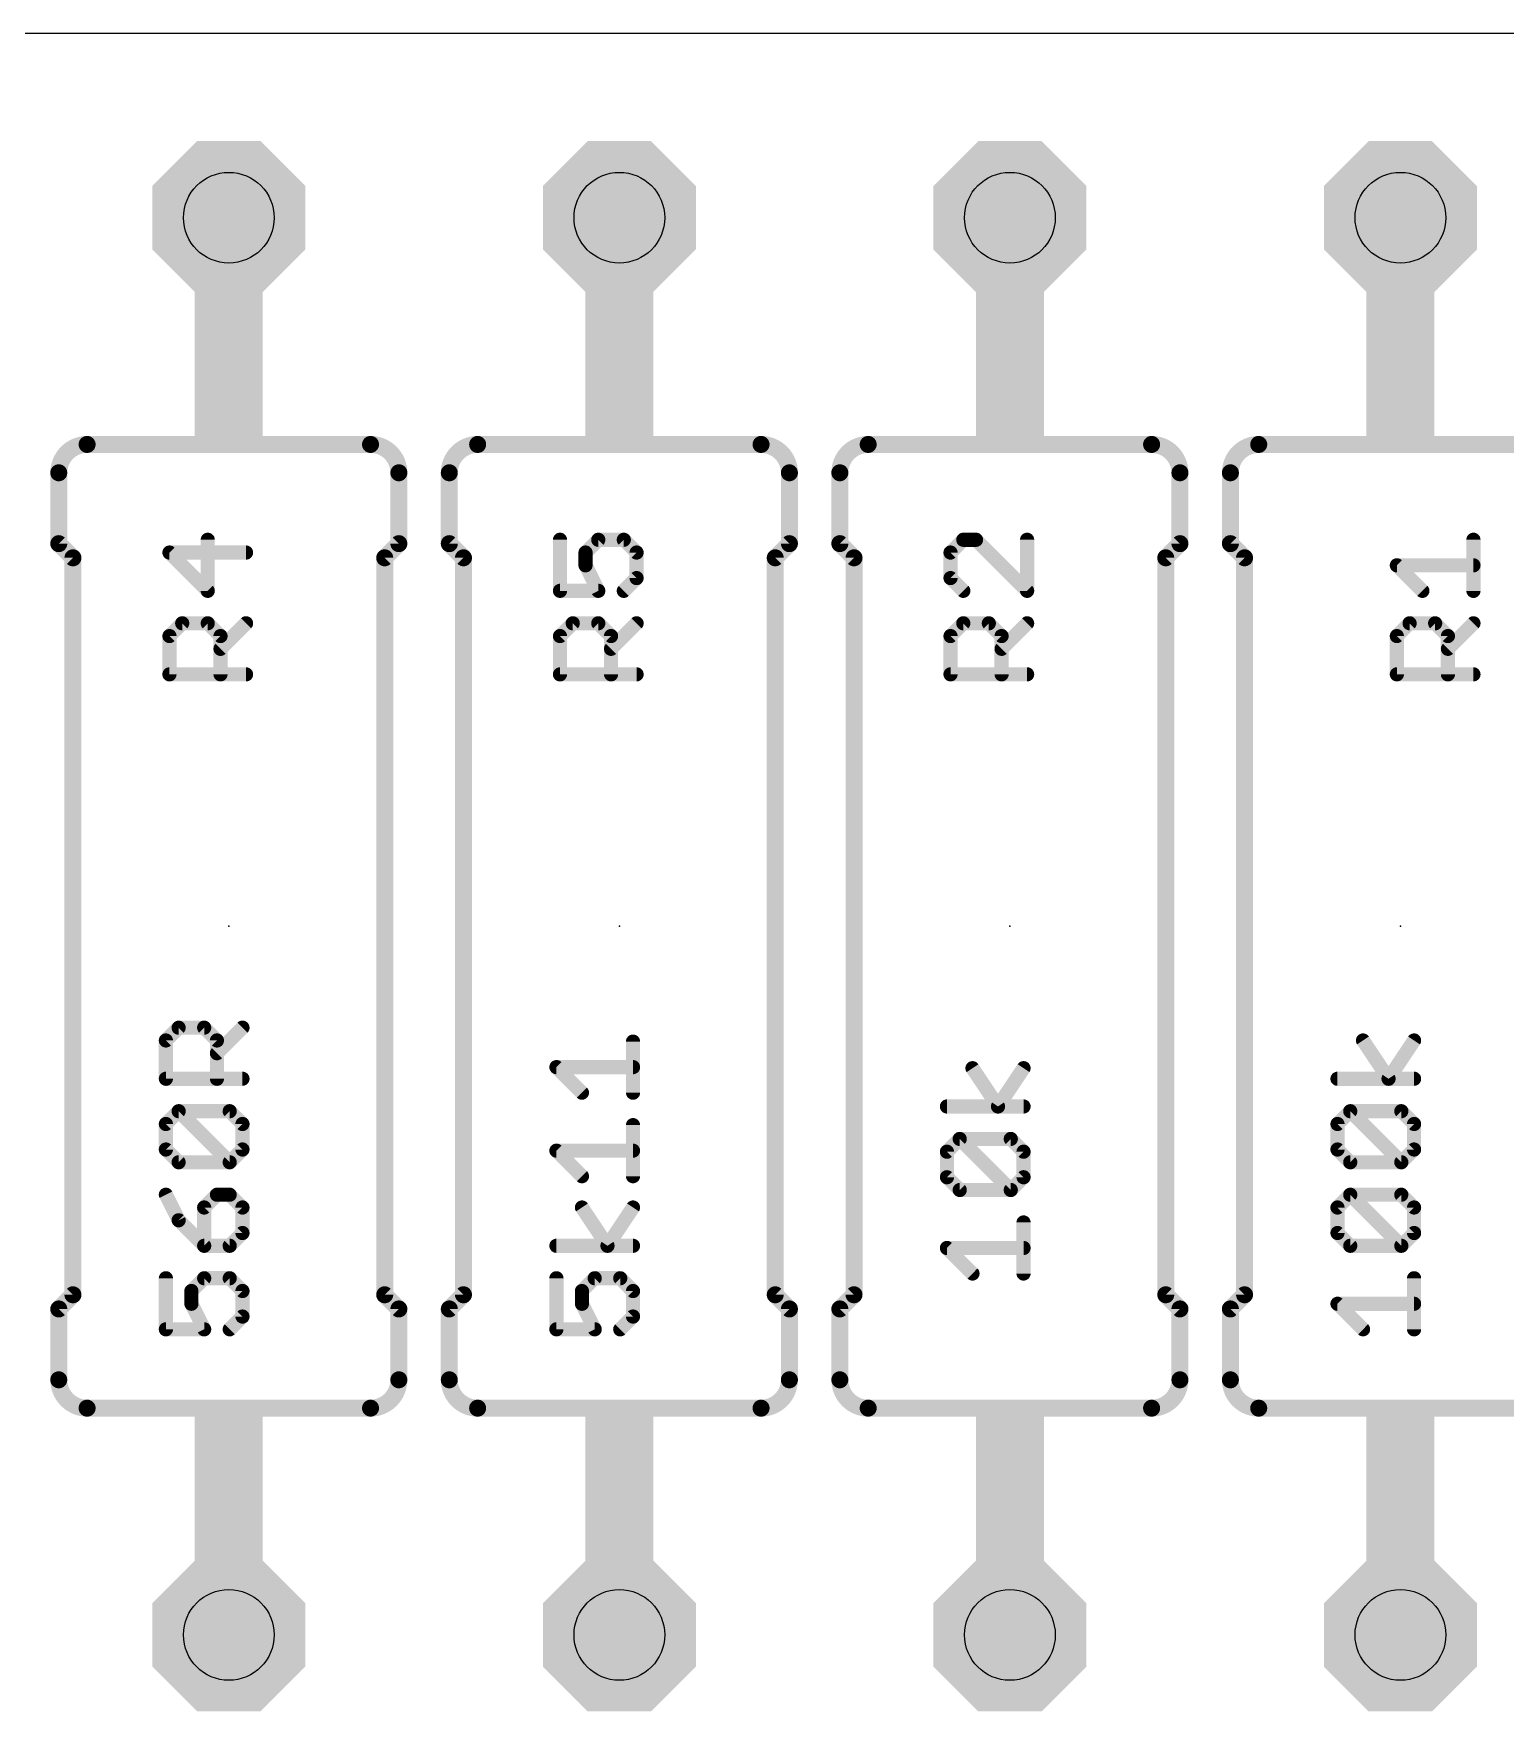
# Model space of a CAD drawing. Extents: x 0 to 135, y -25 to 72.
# Drawn here: x 47.25 to 60.44, y 30.96 to 46 of the extents above; entities that cross this region are included whole.
import ezdxf

# ---------------------------------------------------------------- set-up
doc = ezdxf.new("R2010")
doc.units = 0
for name, color, linetype in [('17', 82, 'CONTINUOUS'), ('20', 7, 'CONTINUOUS'), ('21', 253, 'CONTINUOUS'), ('23', 7, 'CONTINUOUS'), ('25', 253, 'CONTINUOUS'), ('27', 253, 'CONTINUOUS'), ('29', 253, 'CONTINUOUS'), ('44', 253, 'CONTINUOUS'), ('51', 253, 'CONTINUOUS')]:
    doc.layers.add(name, color=color, linetype=linetype)

# ---------------------------------------------------------------- blocks, each defined once
blk = doc.blocks.new('RECT')
blk.add_solid([(-0.5, -0.5), (0.5, -0.5), (-0.5, 0.5), (0.5, 0.5)])
blk = doc.blocks.new('OCTAGONP')
at = {"const_width": 0.5}
blk.add_lwpolyline([(-0.25, -0.1036), (-0.25, 0.1036), (-0.1036, 0.25), (0.1036, 0.25), (0.25, 0.1036), (0.25, -0.1036), (0.1036, -0.25), (-0.1036, -0.25), (-0.25, -0.1036), (-0.25, 0.1036)], dxfattribs=at)

msp = doc.modelspace()

# ---------------------------------------------------------------- linework, layer by layer
at = {"layer": '20'}
msp.add_line((107.5, 46), (0, 46), dxfattribs=at)
at = {"layer": '21'}
for points, const_width in [([(47.73, 42.318, 0.4142), (47.476, 42.064)], 0.1524), ([(47.73, 42.3561, 1), (47.73, 42.2799)], 0.0762), ([(47.73, 42.2799, 1), (47.73, 42.3561)], 0.0762), ([(50.524, 42.064, 0.4142), (50.27, 42.318)], 0.1524), ([(50.27, 42.3561, 1), (50.27, 42.2799)], 0.0762), ([(50.27, 42.2799, 1), (50.27, 42.3561)], 0.0762), ([(51.23, 42.318, 0.4142), (50.976, 42.064)], 0.1524), ([(51.23, 42.3561, 1), (51.23, 42.2799)], 0.0762), ([(51.23, 42.2799, 1), (51.23, 42.3561)], 0.0762), ([(54.024, 42.064, 0.4142), (53.77, 42.318)], 0.1524), ([(53.77, 42.3561, 1), (53.77, 42.2799)], 0.0762), ([(53.77, 42.2799, 1), (53.77, 42.3561)], 0.0762), ([(54.73, 42.318, 0.4142), (54.476, 42.064)], 0.1524), ([(54.73, 42.3561, 1), (54.73, 42.2799)], 0.0762), ([(54.73, 42.2799, 1), (54.73, 42.3561)], 0.0762), ([(57.524, 42.064, 0.4142), (57.27, 42.318)], 0.1524), ([(57.27, 42.3561, 1), (57.27, 42.2799)], 0.0762), ([(57.27, 42.2799, 1), (57.27, 42.3561)], 0.0762), ([(58.23, 42.318, 0.4142), (57.976, 42.064)], 0.1524), ([(58.23, 42.3561, 1), (58.23, 42.2799)], 0.0762), ([(58.23, 42.2799, 1), (58.23, 42.3561)], 0.0762), ([(47.5141, 42.064, 1), (47.4379, 42.064)], 0.0762), ([(47.4379, 42.064, 1), (47.5141, 42.064)], 0.0762), ([(50.5621, 42.064, 1), (50.4859, 42.064)], 0.0762), ([(50.4859, 42.064, 1), (50.5621, 42.064)], 0.0762), ([(51.0141, 42.064, 1), (50.9379, 42.064)], 0.0762), ([(50.9379, 42.064, 1), (51.0141, 42.064)], 0.0762), ([(54.0621, 42.064, 1), (53.9859, 42.064)], 0.0762), ([(53.9859, 42.064, 1), (54.0621, 42.064)], 0.0762), ([(54.5141, 42.064, 1), (54.4379, 42.064)], 0.0762), ([(54.4379, 42.064, 1), (54.5141, 42.064)], 0.0762), ([(57.5621, 42.064, 1), (57.4859, 42.064)], 0.0762), ([(57.4859, 42.064, 1), (57.5621, 42.064)], 0.0762), ([(58.0141, 42.064, 1), (57.9379, 42.064)], 0.0762), ([(57.9379, 42.064, 1), (58.0141, 42.064)], 0.0762), ([(47.5029, 41.4559, 1), (47.4491, 41.4021)], 0.0762), ([(50.5509, 41.4021, 1), (50.4971, 41.4559)], 0.0762), ([(51.0029, 41.4559, 1), (50.9491, 41.4021)], 0.0762), ([(54.0509, 41.4021, 1), (53.9971, 41.4559)], 0.0762), ([(54.5029, 41.4559, 1), (54.4491, 41.4021)], 0.0762), ([(57.5509, 41.4021, 1), (57.4971, 41.4559)], 0.0762), ([(58.0029, 41.4559, 1), (57.9491, 41.4021)], 0.0762), ([(47.4379, 41.429, 1), (47.5141, 41.429)], 0.0762), ([(47.6411, 41.302, 1), (47.5649, 41.302)], 0.0762), ([(47.5761, 41.2751, 1), (47.6299, 41.3289)], 0.0762), ([(50.4351, 41.302, 1), (50.3589, 41.302)], 0.0762), ([(50.3701, 41.3289, 1), (50.4239, 41.2751)], 0.0762), ([(50.4859, 41.429, 1), (50.5621, 41.429)], 0.0762), ([(50.9379, 41.429, 1), (51.0141, 41.429)], 0.0762), ([(51.1411, 41.302, 1), (51.0649, 41.302)], 0.0762), ([(51.0761, 41.2751, 1), (51.1299, 41.3289)], 0.0762), ([(53.9351, 41.302, 1), (53.8589, 41.302)], 0.0762), ([(53.8701, 41.3289, 1), (53.9239, 41.2751)], 0.0762), ([(53.9859, 41.429, 1), (54.0621, 41.429)], 0.0762), ([(54.4379, 41.429, 1), (54.5141, 41.429)], 0.0762), ([(54.6411, 41.302, 1), (54.5649, 41.302)], 0.0762), ([(54.5761, 41.2751, 1), (54.6299, 41.3289)], 0.0762), ([(57.4351, 41.302, 1), (57.3589, 41.302)], 0.0762), ([(57.3701, 41.3289, 1), (57.4239, 41.2751)], 0.0762), ([(57.4859, 41.429, 1), (57.5621, 41.429)], 0.0762), ([(57.9379, 41.429, 1), (58.0141, 41.429)], 0.0762), ([(58.1411, 41.302, 1), (58.0649, 41.302)], 0.0762), ([(58.0761, 41.2751, 1), (58.1299, 41.3289)], 0.0762), ([(47.5649, 34.698, 1), (47.6411, 34.698)], 0.0762), ([(47.6299, 34.6711, 1), (47.5761, 34.7249)], 0.0762), ([(50.3589, 34.698, 1), (50.4351, 34.698)], 0.0762), ([(50.4239, 34.7249, 1), (50.3701, 34.6711)], 0.0762), ([(51.0649, 34.698, 1), (51.1411, 34.698)], 0.0762), ([(51.1299, 34.6711, 1), (51.0761, 34.7249)], 0.0762), ([(53.8589, 34.698, 1), (53.9351, 34.698)], 0.0762), ([(53.9239, 34.7249, 1), (53.8701, 34.6711)], 0.0762), ([(54.5649, 34.698, 1), (54.6411, 34.698)], 0.0762), ([(54.6299, 34.6711, 1), (54.5761, 34.7249)], 0.0762), ([(57.3589, 34.698, 1), (57.4351, 34.698)], 0.0762), ([(57.4239, 34.7249, 1), (57.3701, 34.6711)], 0.0762), ([(58.0649, 34.698, 1), (58.1411, 34.698)], 0.0762), ([(58.1299, 34.6711, 1), (58.0761, 34.7249)], 0.0762), ([(47.5141, 34.571, 1), (47.4379, 34.571)], 0.0762), ([(47.4491, 34.5979, 1), (47.5029, 34.5441)], 0.0762), ([(50.5621, 34.571, 1), (50.4859, 34.571)], 0.0762), ([(50.4971, 34.5441, 1), (50.5509, 34.5979)], 0.0762), ([(51.0141, 34.571, 1), (50.9379, 34.571)], 0.0762), ([(50.9491, 34.5979, 1), (51.0029, 34.5441)], 0.0762), ([(54.0621, 34.571, 1), (53.9859, 34.571)], 0.0762), ([(53.9971, 34.5441, 1), (54.0509, 34.5979)], 0.0762), ([(54.5141, 34.571, 1), (54.4379, 34.571)], 0.0762), ([(54.4491, 34.5979, 1), (54.5029, 34.5441)], 0.0762), ([(57.5621, 34.571, 1), (57.4859, 34.571)], 0.0762), ([(57.4971, 34.5441, 1), (57.5509, 34.5979)], 0.0762), ([(58.0141, 34.571, 1), (57.9379, 34.571)], 0.0762), ([(57.9491, 34.5979, 1), (58.0029, 34.5441)], 0.0762), ([(47.476, 33.936, 0.4142), (47.73, 33.682)], 0.1524), ([(47.5141, 33.936, 1), (47.4379, 33.936)], 0.0762), ([(50.27, 33.682, 0.4142), (50.524, 33.936)], 0.1524), ([(50.5621, 33.936, 1), (50.4859, 33.936)], 0.0762), ([(50.976, 33.936, 0.4142), (51.23, 33.682)], 0.1524), ([(51.0141, 33.936, 1), (50.9379, 33.936)], 0.0762), ([(53.77, 33.682, 0.4142), (54.024, 33.936)], 0.1524), ([(54.0621, 33.936, 1), (53.9859, 33.936)], 0.0762), ([(54.476, 33.936, 0.4142), (54.73, 33.682)], 0.1524), ([(54.5141, 33.936, 1), (54.4379, 33.936)], 0.0762), ([(57.27, 33.682, 0.4142), (57.524, 33.936)], 0.1524), ([(57.5621, 33.936, 1), (57.4859, 33.936)], 0.0762), ([(57.976, 33.936, 0.4142), (58.23, 33.682)], 0.1524), ([(58.0141, 33.936, 1), (57.9379, 33.936)], 0.0762), ([(47.4379, 33.936, 1), (47.5141, 33.936)], 0.0762), ([(50.4859, 33.936, 1), (50.5621, 33.936)], 0.0762), ([(50.9379, 33.936, 1), (51.0141, 33.936)], 0.0762), ([(53.9859, 33.936, 1), (54.0621, 33.936)], 0.0762), ([(54.4379, 33.936, 1), (54.5141, 33.936)], 0.0762), ([(57.4859, 33.936, 1), (57.5621, 33.936)], 0.0762), ([(57.9379, 33.936, 1), (58.0141, 33.936)], 0.0762), ([(47.73, 33.7201, 1), (47.73, 33.6439)], 0.0762), ([(47.73, 33.6439, 1), (47.73, 33.7201)], 0.0762), ([(50.27, 33.7201, 1), (50.27, 33.6439)], 0.0762), ([(50.27, 33.6439, 1), (50.27, 33.7201)], 0.0762), ([(51.23, 33.7201, 1), (51.23, 33.6439)], 0.0762), ([(51.23, 33.6439, 1), (51.23, 33.7201)], 0.0762), ([(53.77, 33.7201, 1), (53.77, 33.6439)], 0.0762), ([(53.77, 33.6439, 1), (53.77, 33.7201)], 0.0762), ([(54.73, 33.7201, 1), (54.73, 33.6439)], 0.0762), ([(54.73, 33.6439, 1), (54.73, 33.7201)], 0.0762), ([(57.27, 33.7201, 1), (57.27, 33.6439)], 0.0762), ([(57.27, 33.6439, 1), (57.27, 33.7201)], 0.0762), ([(58.23, 33.7201, 1), (58.23, 33.6439)], 0.0762), ([(58.23, 33.6439, 1), (58.23, 33.7201)], 0.0762)]:
    msp.add_lwpolyline(points, format="xyb", dxfattribs=dict(at, const_width=const_width))
at = {"layer": '21', "const_width": 0.1524}
for points in [[(47.73, 42.318), (50.27, 42.318)], [(51.23, 42.318), (53.77, 42.318)], [(57.27, 42.318), (54.73, 42.318)], [(58.23, 42.318), (60.77, 42.318)], [(47.476, 42.064), (47.476, 41.429)], [(50.524, 42.064), (50.524, 41.429)], [(50.976, 42.064), (50.976, 41.429)], [(54.024, 42.064), (54.024, 41.429)], [(54.476, 42.064), (54.476, 41.429)], [(57.524, 42.064), (57.524, 41.429)], [(57.976, 42.064), (57.976, 41.429)], [(47.603, 41.302), (47.476, 41.429)], [(50.397, 41.302), (50.524, 41.429)], [(51.103, 41.302), (50.976, 41.429)], [(53.897, 41.302), (54.024, 41.429)], [(54.603, 41.302), (54.476, 41.429)], [(57.397, 41.302), (57.524, 41.429)], [(58.103, 41.302), (57.976, 41.429)], [(47.603, 34.698), (47.603, 41.302)], [(50.397, 34.698), (50.397, 41.302)], [(51.103, 34.698), (51.103, 41.302)], [(53.897, 34.698), (53.897, 41.302)], [(54.603, 41.302), (54.603, 34.698)], [(57.397, 41.302), (57.397, 34.698)], [(58.103, 34.698), (58.103, 41.302)], [(47.603, 34.698), (47.476, 34.571)], [(50.397, 34.698), (50.524, 34.571)], [(51.103, 34.698), (50.976, 34.571)], [(53.897, 34.698), (54.024, 34.571)], [(54.603, 34.698), (54.476, 34.571)], [(57.397, 34.698), (57.524, 34.571)], [(58.103, 34.698), (57.976, 34.571)], [(47.476, 33.936), (47.476, 34.571)], [(50.524, 33.936), (50.524, 34.571)], [(50.976, 33.936), (50.976, 34.571)], [(54.024, 33.936), (54.024, 34.571)], [(54.476, 33.936), (54.476, 34.571)], [(57.524, 33.936), (57.524, 34.571)], [(57.976, 33.936), (57.976, 34.571)], [(47.73, 33.682), (50.27, 33.682)], [(51.23, 33.682), (53.77, 33.682)], [(57.27, 33.682), (54.73, 33.682)], [(58.23, 33.682), (60.77, 33.682)]]:
    msp.add_lwpolyline(points, dxfattribs=at)
at = {"layer": '23'}
for p in [(49, 38), (52.5, 38), (56, 38), (59.5, 38)]:
    msp.add_point(p, dxfattribs=at)
at = {"layer": '25', "const_width": 0.127}
for points in [[(48.8111, 41.0061), (48.8111, 41.4637)], [(51.9679, 41.4637), (51.9679, 41.0061)], [(52.1967, 41.3493), (52.3111, 41.4637)], [(52.3111, 41.4637), (52.5399, 41.4637)], [(52.5399, 41.4637), (52.6543, 41.3493)], [(55.5823, 41.4637), (55.4679, 41.3493)], [(55.6967, 41.4637), (55.5823, 41.4637)], [(56.1543, 41.0061), (55.6967, 41.4637)], [(56.1543, 41.4637), (56.1543, 41.0061)], [(60.1543, 41.0061), (60.1543, 41.4637)], [(49.1543, 41.3493), (48.4679, 41.3493)], [(48.4679, 41.3493), (48.8111, 41.0061)], [(52.1967, 41.2349), (52.1967, 41.3493)], [(52.6543, 41.3493), (52.6543, 41.1205)], [(55.4679, 41.3493), (55.4679, 41.1205)], [(52.3111, 41.0061), (52.1967, 41.2349)], [(59.6967, 41.0061), (59.4679, 41.2349)], [(59.4679, 41.2349), (60.1543, 41.2349)], [(51.9679, 41.0061), (52.3111, 41.0061)], [(52.6543, 41.1205), (52.5399, 41.0061)], [(55.4679, 41.1205), (55.5823, 41.0061)], [(48.4679, 40.6009), (48.5823, 40.7153)], [(48.5823, 40.7153), (48.8111, 40.7153)], [(48.8111, 40.7153), (48.9255, 40.6009)], [(48.9255, 40.4865), (49.1543, 40.7153)], [(51.9679, 40.6009), (52.0823, 40.7153)], [(52.0823, 40.7153), (52.3111, 40.7153)], [(52.3111, 40.7153), (52.4255, 40.6009)], [(52.4255, 40.4865), (52.6543, 40.7153)], [(55.4679, 40.6009), (55.5823, 40.7153)], [(55.5823, 40.7153), (55.8111, 40.7153)], [(55.8111, 40.7153), (55.9255, 40.6009)], [(55.9255, 40.4865), (56.1543, 40.7153)], [(59.4679, 40.6009), (59.5823, 40.7153)], [(59.5823, 40.7153), (59.8111, 40.7153)], [(59.8111, 40.7153), (59.9255, 40.6009)], [(59.9255, 40.4865), (60.1543, 40.7153)], [(48.4679, 40.2577), (48.4679, 40.6009)], [(48.9255, 40.6009), (48.9255, 40.2577)], [(51.9679, 40.2577), (51.9679, 40.6009)], [(52.4255, 40.6009), (52.4255, 40.2577)], [(55.4679, 40.2577), (55.4679, 40.6009)], [(55.9255, 40.6009), (55.9255, 40.2577)], [(59.4679, 40.2577), (59.4679, 40.6009)], [(59.9255, 40.6009), (59.9255, 40.2577)], [(49.1543, 40.2577), (48.4679, 40.2577)], [(52.6543, 40.2577), (51.9679, 40.2577)], [(56.1543, 40.2577), (55.4679, 40.2577)], [(60.1543, 40.2577), (59.4679, 40.2577)]]:
    msp.add_lwpolyline(points, dxfattribs=at)
at = {"layer": '25', "const_width": 0.0635}
for points in [[(48.8429, 41.4637, 1), (48.7794, 41.4637)], [(51.9997, 41.4637, 1), (51.9362, 41.4637)], [(52.3111, 41.4954, 1), (52.3111, 41.4319)], [(52.3336, 41.4412, 1), (52.2887, 41.4861)], [(52.5624, 41.4861, 1), (52.5175, 41.4412)], [(52.5399, 41.4319, 1), (52.5399, 41.4954)], [(55.5823, 41.4954, 1), (55.5823, 41.4319)], [(55.6048, 41.4412, 1), (55.5599, 41.4861)], [(55.7192, 41.4861, 1), (55.6743, 41.4412)], [(55.6967, 41.4319, 1), (55.6967, 41.4954)], [(56.1861, 41.4637, 1), (56.1225, 41.4637)], [(60.1861, 41.4637, 1), (60.1226, 41.4637)], [(48.4679, 41.381, 1), (48.4679, 41.3175)], [(48.4904, 41.3717, 1), (48.4455, 41.3268)], [(49.1543, 41.3175, 1), (49.1543, 41.381)], [(52.2285, 41.3493, 1), (52.165, 41.3493)], [(52.1743, 41.3717, 1), (52.2192, 41.3268)], [(52.6861, 41.3493, 1), (52.6225, 41.3493)], [(52.6318, 41.3268, 1), (52.6768, 41.3717)], [(55.4997, 41.3493, 1), (55.4362, 41.3493)], [(55.4455, 41.3717, 1), (55.4904, 41.3268)], [(52.2251, 41.2491, 1), (52.1683, 41.2207)], [(52.165, 41.2349, 1), (52.2285, 41.2349)], [(59.4679, 41.2666, 1), (59.4679, 41.2031)], [(59.4904, 41.2573, 1), (59.4455, 41.2124)], [(60.1543, 41.2031, 1), (60.1543, 41.2666)], [(48.7887, 40.9836, 1), (48.8336, 41.0285)], [(51.9679, 41.0378, 1), (51.9679, 40.9743)], [(52.2827, 40.9919, 1), (52.3395, 41.0203)], [(52.3111, 40.9743, 1), (52.3111, 41.0378)], [(52.5175, 41.0285, 1), (52.5624, 40.9836)], [(52.6225, 41.1205, 1), (52.6861, 41.1205)], [(52.6768, 41.098, 1), (52.6318, 41.1429)], [(55.4362, 41.1205, 1), (55.4997, 41.1205)], [(55.4904, 41.1429, 1), (55.4455, 41.098)], [(55.5599, 40.9836, 1), (55.6048, 41.0285)], [(56.1318, 40.9836, 1), (56.1768, 41.0285)], [(59.6743, 40.9836, 1), (59.7192, 41.0285)], [(48.7794, 41.0061, 1), (48.8429, 41.0061)], [(51.9362, 41.0061, 1), (51.9997, 41.0061)], [(56.1225, 41.0061, 1), (56.1861, 41.0061)], [(60.1226, 41.0061, 1), (60.1861, 41.0061)], [(48.5823, 40.747, 1), (48.5823, 40.6835)], [(48.6048, 40.6928, 1), (48.5599, 40.7377)], [(48.8336, 40.7377, 1), (48.7887, 40.6928)], [(48.8111, 40.6835, 1), (48.8111, 40.747)], [(49.1768, 40.6928, 1), (49.1318, 40.7377)], [(52.0823, 40.747, 1), (52.0823, 40.6835)], [(52.1048, 40.6928, 1), (52.0599, 40.7377)], [(52.3336, 40.7377, 1), (52.2887, 40.6928)], [(52.3111, 40.6835, 1), (52.3111, 40.747)], [(52.6768, 40.6928, 1), (52.6318, 40.7377)], [(55.5823, 40.747, 1), (55.5823, 40.6835)], [(55.6048, 40.6928, 1), (55.5599, 40.7377)], [(55.8336, 40.7377, 1), (55.7887, 40.6928)], [(55.8111, 40.6835, 1), (55.8111, 40.747)], [(56.1768, 40.6928, 1), (56.1318, 40.7377)], [(59.5823, 40.747, 1), (59.5823, 40.6835)], [(59.6048, 40.6928, 1), (59.5599, 40.7377)], [(59.8336, 40.7377, 1), (59.7887, 40.6928)], [(59.8111, 40.6835, 1), (59.8111, 40.747)], [(60.1768, 40.6928, 1), (60.1318, 40.7377)], [(48.4997, 40.6009, 1), (48.4362, 40.6009)], [(48.4455, 40.6233, 1), (48.4904, 40.5784)], [(48.9573, 40.6009, 1), (48.8938, 40.6009)], [(48.9031, 40.5784, 1), (48.948, 40.6233)], [(51.9997, 40.6009, 1), (51.9362, 40.6009)], [(51.9455, 40.6233, 1), (51.9904, 40.5784)], [(52.4573, 40.6009, 1), (52.3938, 40.6009)], [(52.4031, 40.5784, 1), (52.448, 40.6233)], [(55.4997, 40.6009, 1), (55.4362, 40.6009)], [(55.4455, 40.6233, 1), (55.4904, 40.5784)], [(55.9573, 40.6009, 1), (55.8938, 40.6009)], [(55.9031, 40.5784, 1), (55.948, 40.6233)], [(59.4997, 40.6009, 1), (59.4362, 40.6009)], [(59.4455, 40.6233, 1), (59.4904, 40.5784)], [(59.9573, 40.6009, 1), (59.8938, 40.6009)], [(59.9031, 40.5784, 1), (59.948, 40.6233)], [(48.9031, 40.5089, 1), (48.948, 40.464)], [(52.4031, 40.5089, 1), (52.448, 40.464)], [(55.9031, 40.5089, 1), (55.948, 40.464)], [(59.9031, 40.5089, 1), (59.948, 40.464)], [(48.4679, 40.2894, 1), (48.4679, 40.2259)], [(49.1543, 40.2259, 1), (49.1543, 40.2894)], [(51.9679, 40.2894, 1), (51.9679, 40.2259)], [(52.6543, 40.2259, 1), (52.6543, 40.2894)], [(55.4679, 40.2894, 1), (55.4679, 40.2259)], [(56.1543, 40.2259, 1), (56.1543, 40.2894)], [(59.4679, 40.2894, 1), (59.4679, 40.2259)], [(60.1543, 40.2259, 1), (60.1543, 40.2894)], [(48.4362, 40.2577, 1), (48.4997, 40.2577)], [(48.8938, 40.2577, 1), (48.9573, 40.2577)], [(51.9362, 40.2577, 1), (51.9997, 40.2577)], [(52.3938, 40.2577, 1), (52.4573, 40.2577)], [(55.4362, 40.2577, 1), (55.4997, 40.2577)], [(55.8938, 40.2577, 1), (55.9573, 40.2577)], [(59.4362, 40.2577, 1), (59.4997, 40.2577)], [(59.8938, 40.2577, 1), (59.9573, 40.2577)]]:
    msp.add_lwpolyline(points, format="xyb", dxfattribs=at)
at = {"layer": '27', "const_width": 0.127}
for points in [[(48.4359, 36.9769), (48.5503, 37.0913)], [(48.5503, 37.0913), (48.7791, 37.0913)], [(48.7791, 37.0913), (48.8935, 36.9769)], [(48.8935, 36.8625), (49.1223, 37.0913)], [(48.4359, 36.6337), (48.4359, 36.9769)], [(48.8935, 36.9769), (48.8935, 36.6337)], [(52.6223, 36.509), (52.6223, 36.9666)], [(59.3935, 36.6337), (59.1647, 36.9769)], [(59.6223, 36.9769), (59.3935, 36.6337)], [(49.1223, 36.6337), (48.4359, 36.6337)], [(52.1647, 36.509), (51.9359, 36.7378)], [(51.9359, 36.7378), (52.6223, 36.7378)], [(55.8935, 36.3853), (55.6647, 36.7285)], [(56.1223, 36.7285), (55.8935, 36.3853)], [(59.6223, 36.6337), (58.9359, 36.6337)], [(48.4359, 36.2285), (48.5503, 36.3429)], [(48.5503, 36.3429), (49.0079, 36.3429)], [(49.0079, 35.8853), (48.5503, 36.3429)], [(49.0079, 36.3429), (49.1223, 36.2285)], [(56.1223, 36.3853), (55.4359, 36.3853)], [(58.9359, 36.2285), (59.0503, 36.3429)], [(59.0503, 36.3429), (59.5079, 36.3429)], [(59.5079, 35.8853), (59.0503, 36.3429)], [(59.5079, 36.3429), (59.6223, 36.2285)], [(48.4359, 35.9997), (48.4359, 36.2285)], [(49.1223, 36.2285), (49.1223, 35.9997)], [(52.6223, 35.7606), (52.6223, 36.2182)], [(58.9359, 35.9997), (58.9359, 36.2285)], [(59.6223, 36.2285), (59.6223, 35.9997)], [(55.4359, 35.9801), (55.5503, 36.0945)], [(55.5503, 36.0945), (56.0079, 36.0945)], [(56.0079, 35.6369), (55.5503, 36.0945)], [(56.0079, 36.0945), (56.1223, 35.9801)], [(48.5503, 35.8853), (48.4359, 35.9997)], [(49.0079, 35.8853), (48.5503, 35.8853)], [(49.1223, 35.9997), (49.0079, 35.8853)], [(52.1647, 35.7606), (51.9359, 35.9894)], [(51.9359, 35.9894), (52.6223, 35.9894)], [(55.4359, 35.7513), (55.4359, 35.9801)], [(56.1223, 35.9801), (56.1223, 35.7513)], [(59.0503, 35.8853), (58.9359, 35.9997)], [(59.5079, 35.8853), (59.0503, 35.8853)], [(59.6223, 35.9997), (59.5079, 35.8853)], [(55.5503, 35.6369), (55.4359, 35.7513)], [(56.1223, 35.7513), (56.0079, 35.6369)], [(48.4359, 35.5945), (48.5503, 35.3657)], [(48.8935, 35.5945), (48.7791, 35.4801)], [(49.0079, 35.5945), (48.8935, 35.5945)], [(49.1223, 35.4801), (49.0079, 35.5945)], [(56.0079, 35.6369), (55.5503, 35.6369)], [(58.9359, 35.4801), (59.0503, 35.5945)], [(59.0503, 35.5945), (59.5079, 35.5945)], [(59.5079, 35.1369), (59.0503, 35.5945)], [(59.5079, 35.5945), (59.6223, 35.4801)], [(48.7791, 35.4801), (48.7791, 35.1369)], [(49.1223, 35.2513), (49.1223, 35.4801)], [(52.3935, 35.1369), (52.1647, 35.4801)], [(52.6223, 35.4801), (52.3935, 35.1369)], [(58.9359, 35.2513), (58.9359, 35.4801)], [(59.6223, 35.4801), (59.6223, 35.2513)], [(48.5503, 35.3657), (48.7791, 35.1369)], [(56.1223, 34.8885), (56.1223, 35.3461)], [(48.7791, 35.1369), (49.0079, 35.1369)], [(49.0079, 35.1369), (49.1223, 35.2513)], [(52.6223, 35.1369), (51.9359, 35.1369)], [(59.0503, 35.1369), (58.9359, 35.2513)], [(59.5079, 35.1369), (59.0503, 35.1369)], [(59.6223, 35.2513), (59.5079, 35.1369)], [(55.6647, 34.8885), (55.4359, 35.1173)], [(55.4359, 35.1173), (56.1223, 35.1173)], [(48.4359, 34.8461), (48.4359, 34.3885)], [(48.6647, 34.7317), (48.7791, 34.8461)], [(48.7791, 34.8461), (49.0079, 34.8461)], [(49.0079, 34.8461), (49.1223, 34.7317)], [(51.9359, 34.8461), (51.9359, 34.3885)], [(52.1647, 34.7317), (52.2791, 34.8461)], [(52.2791, 34.8461), (52.5079, 34.8461)], [(52.5079, 34.8461), (52.6223, 34.7317)], [(59.6223, 34.3885), (59.6223, 34.8461)], [(48.6647, 34.6173), (48.6647, 34.7317)], [(49.1223, 34.7317), (49.1223, 34.5029)], [(52.1647, 34.6173), (52.1647, 34.7317)], [(52.6223, 34.7317), (52.6223, 34.5029)], [(48.7791, 34.3885), (48.6647, 34.6173)], [(52.2791, 34.3885), (52.1647, 34.6173)], [(59.1647, 34.3885), (58.9359, 34.6173)], [(58.9359, 34.6173), (59.6223, 34.6173)], [(48.4359, 34.3885), (48.7791, 34.3885)], [(49.1223, 34.5029), (49.0079, 34.3885)], [(51.9359, 34.3885), (52.2791, 34.3885)], [(52.6223, 34.5029), (52.5079, 34.3885)]]:
    msp.add_lwpolyline(points, dxfattribs=at)
at = {"layer": '27', "const_width": 0.0635}
for points in [[(48.5503, 37.1231, 1), (48.5503, 37.0596)], [(48.5728, 37.0689, 1), (48.5279, 37.1138)], [(48.8016, 37.1138, 1), (48.7567, 37.0689)], [(48.7791, 37.0596, 1), (48.7791, 37.1231)], [(49.1448, 37.0689, 1), (49.0998, 37.1138)], [(48.4677, 36.9769, 1), (48.4042, 36.9769)], [(48.4135, 36.9994, 1), (48.4584, 36.9545)], [(48.9253, 36.9769, 1), (48.8618, 36.9769)], [(48.8711, 36.9545, 1), (48.916, 36.9994)], [(52.6541, 36.9666, 1), (52.5906, 36.9666)], [(59.1911, 36.9945, 1), (59.1383, 36.9593)], [(59.6487, 36.9593, 1), (59.5959, 36.9945)], [(48.8711, 36.885, 1), (48.916, 36.8401)], [(48.4359, 36.6655, 1), (48.4359, 36.602)], [(49.1223, 36.602, 1), (49.1223, 36.6655)], [(51.9359, 36.7696, 1), (51.9359, 36.7061)], [(51.9584, 36.7603, 1), (51.9135, 36.7154)], [(52.6223, 36.7061, 1), (52.6223, 36.7696)], [(55.6911, 36.7461, 1), (55.6383, 36.7109)], [(56.1487, 36.7109, 1), (56.0959, 36.7461)], [(58.9359, 36.6655, 1), (58.9359, 36.602)], [(59.6223, 36.602, 1), (59.6223, 36.6655)], [(48.4042, 36.6337, 1), (48.4677, 36.6337)], [(48.8618, 36.6337, 1), (48.9253, 36.6337)], [(52.1423, 36.4866, 1), (52.1872, 36.5315)], [(52.5906, 36.509, 1), (52.6541, 36.509)], [(59.3671, 36.6514, 1), (59.4199, 36.6161)], [(59.3671, 36.6161, 1), (59.4199, 36.6514)], [(48.5503, 36.3747, 1), (48.5503, 36.3112)], [(48.5728, 36.3654, 1), (48.5279, 36.3205)], [(48.5728, 36.3205, 1), (48.5279, 36.3654)], [(49.0304, 36.3654, 1), (48.9855, 36.3205)], [(49.0079, 36.3112, 1), (49.0079, 36.3747)], [(55.4359, 36.4171, 1), (55.4359, 36.3536)], [(55.8671, 36.4029, 1), (55.9199, 36.3677)], [(55.8671, 36.3677, 1), (55.9199, 36.4029)], [(56.1223, 36.3536, 1), (56.1223, 36.4171)], [(59.0503, 36.3747, 1), (59.0503, 36.3112)], [(59.0728, 36.3654, 1), (59.0279, 36.3205)], [(59.0728, 36.3205, 1), (59.0279, 36.3654)], [(59.5304, 36.3654, 1), (59.4855, 36.3205)], [(59.5079, 36.3112, 1), (59.5079, 36.3747)], [(48.4677, 36.2285, 1), (48.4042, 36.2285)], [(48.4135, 36.251, 1), (48.4584, 36.2061)], [(49.1541, 36.2285, 1), (49.0906, 36.2285)], [(49.0998, 36.2061, 1), (49.1448, 36.251)], [(52.6541, 36.2182, 1), (52.5906, 36.2182)], [(58.9677, 36.2285, 1), (58.9042, 36.2285)], [(58.9135, 36.251, 1), (58.9584, 36.2061)], [(59.6541, 36.2285, 1), (59.5906, 36.2285)], [(59.5998, 36.2061, 1), (59.6448, 36.251)], [(55.5503, 36.1263, 1), (55.5503, 36.0628)], [(55.5728, 36.117, 1), (55.5279, 36.0721)], [(55.5728, 36.0721, 1), (55.5279, 36.117)], [(56.0304, 36.117, 1), (55.9855, 36.0721)], [(56.0079, 36.0628, 1), (56.0079, 36.1263)], [(48.4584, 36.0222, 1), (48.4135, 35.9773)], [(48.4042, 35.9997, 1), (48.4677, 35.9997)], [(48.5503, 35.9171, 1), (48.5503, 35.8536)], [(48.5279, 35.8629, 1), (48.5728, 35.9078)], [(48.9855, 35.9078, 1), (49.0304, 35.8629)], [(48.9855, 35.8629, 1), (49.0304, 35.9078)], [(49.0079, 35.8536, 1), (49.0079, 35.9171)], [(49.0906, 35.9997, 1), (49.1541, 35.9997)], [(49.1448, 35.9773, 1), (49.0998, 36.0222)], [(51.9359, 36.0211, 1), (51.9359, 35.9576)], [(51.9584, 36.0118, 1), (51.9135, 35.9669)], [(52.6223, 35.9576, 1), (52.6223, 36.0211)], [(55.4677, 35.9801, 1), (55.4042, 35.9801)], [(55.4135, 36.0026, 1), (55.4584, 35.9577)], [(56.1541, 35.9801, 1), (56.0906, 35.9801)], [(56.0998, 35.9577, 1), (56.1448, 36.0026)], [(58.9584, 36.0222, 1), (58.9135, 35.9773)], [(58.9042, 35.9997, 1), (58.9677, 35.9997)], [(59.0503, 35.9171, 1), (59.0503, 35.8536)], [(59.0279, 35.8629, 1), (59.0728, 35.9078)], [(59.4855, 35.9078, 1), (59.5304, 35.8629)], [(59.4855, 35.8629, 1), (59.5304, 35.9078)], [(59.5079, 35.8536, 1), (59.5079, 35.9171)], [(59.5906, 35.9997, 1), (59.6541, 35.9997)], [(59.6448, 35.9773, 1), (59.5998, 36.0222)], [(52.1423, 35.7381, 1), (52.1872, 35.783)], [(52.5906, 35.7606, 1), (52.6541, 35.7606)], [(55.4584, 35.7738, 1), (55.4135, 35.7289)], [(56.1448, 35.7289, 1), (56.0998, 35.7738)], [(48.4643, 35.6087, 1), (48.4075, 35.5803)], [(48.8935, 35.6263, 1), (48.8935, 35.5628)], [(48.916, 35.5721, 1), (48.8711, 35.617)], [(49.0304, 35.617, 1), (48.9855, 35.5721)], [(49.0079, 35.5628, 1), (49.0079, 35.6263)], [(55.4042, 35.7513, 1), (55.4677, 35.7513)], [(55.5503, 35.6687, 1), (55.5503, 35.6052)], [(55.5279, 35.6145, 1), (55.5728, 35.6594)], [(55.9855, 35.6594, 1), (56.0304, 35.6145)], [(55.9855, 35.6145, 1), (56.0304, 35.6594)], [(56.0079, 35.6052, 1), (56.0079, 35.6687)], [(56.0906, 35.7513, 1), (56.1541, 35.7513)], [(59.0503, 35.6263, 1), (59.0503, 35.5628)], [(59.0728, 35.617, 1), (59.0279, 35.5721)], [(59.0728, 35.5721, 1), (59.0279, 35.617)], [(59.5304, 35.617, 1), (59.4855, 35.5721)], [(59.5079, 35.5628, 1), (59.5079, 35.6263)], [(48.8109, 35.4801, 1), (48.7474, 35.4801)], [(48.7567, 35.5026, 1), (48.8016, 35.4577)], [(49.1541, 35.4801, 1), (49.0906, 35.4801)], [(49.0998, 35.4577, 1), (49.1448, 35.5026)], [(52.1911, 35.4977, 1), (52.1383, 35.4625)], [(52.6487, 35.4625, 1), (52.5959, 35.4977)], [(58.9677, 35.4801, 1), (58.9042, 35.4801)], [(58.9135, 35.5026, 1), (58.9584, 35.4577)], [(59.6541, 35.4801, 1), (59.5906, 35.4801)], [(59.5998, 35.4577, 1), (59.6448, 35.5026)], [(48.5728, 35.3882, 1), (48.5279, 35.3433)], [(48.5219, 35.3515, 1), (48.5787, 35.3799)], [(56.1541, 35.3461, 1), (56.0906, 35.3461)], [(48.7791, 35.1687, 1), (48.7791, 35.1052)], [(48.7567, 35.1145, 1), (48.8016, 35.1594)], [(48.9855, 35.1594, 1), (49.0304, 35.1145)], [(49.0079, 35.1052, 1), (49.0079, 35.1687)], [(49.0906, 35.2513, 1), (49.1541, 35.2513)], [(49.1448, 35.2289, 1), (49.0998, 35.2738)], [(51.9359, 35.1687, 1), (51.9359, 35.1052)], [(52.3671, 35.1545, 1), (52.4199, 35.1193)], [(52.3671, 35.1193, 1), (52.4199, 35.1545)], [(52.6223, 35.1052, 1), (52.6223, 35.1687)], [(58.9584, 35.2738, 1), (58.9135, 35.2289)], [(58.9042, 35.2513, 1), (58.9677, 35.2513)], [(59.0503, 35.1687, 1), (59.0503, 35.1052)], [(59.0279, 35.1145, 1), (59.0728, 35.1594)], [(59.4855, 35.1594, 1), (59.5304, 35.1145)], [(59.4855, 35.1145, 1), (59.5304, 35.1594)], [(59.5079, 35.1052, 1), (59.5079, 35.1687)], [(59.5906, 35.2513, 1), (59.6541, 35.2513)], [(59.6448, 35.2289, 1), (59.5998, 35.2738)], [(48.7474, 35.1369, 1), (48.8109, 35.1369)], [(55.4359, 35.149, 1), (55.4359, 35.0855)], [(55.4584, 35.1397, 1), (55.4135, 35.0948)], [(56.1223, 35.0855, 1), (56.1223, 35.149)], [(48.4677, 34.8461, 1), (48.4042, 34.8461)], [(48.7791, 34.8778, 1), (48.7791, 34.8143)], [(48.8016, 34.8236, 1), (48.7567, 34.8685)], [(49.0304, 34.8685, 1), (48.9855, 34.8236)], [(49.0079, 34.8143, 1), (49.0079, 34.8778)], [(51.9677, 34.8461, 1), (51.9042, 34.8461)], [(52.2791, 34.8778, 1), (52.2791, 34.8143)], [(52.3016, 34.8236, 1), (52.2567, 34.8685)], [(52.5304, 34.8685, 1), (52.4855, 34.8236)], [(52.5079, 34.8143, 1), (52.5079, 34.8778)], [(55.6423, 34.866, 1), (55.6872, 34.911)], [(56.0906, 34.8885, 1), (56.1541, 34.8885)], [(59.6541, 34.8461, 1), (59.5906, 34.8461)], [(48.6965, 34.7317, 1), (48.633, 34.7317)], [(48.6423, 34.7541, 1), (48.6872, 34.7092)], [(49.1541, 34.7317, 1), (49.0906, 34.7317)], [(49.0998, 34.7092, 1), (49.1448, 34.7541)], [(52.1965, 34.7317, 1), (52.133, 34.7317)], [(52.1423, 34.7541, 1), (52.1872, 34.7092)], [(52.6541, 34.7317, 1), (52.5906, 34.7317)], [(52.5998, 34.7092, 1), (52.6448, 34.7541)], [(48.6931, 34.6315, 1), (48.6363, 34.6031)], [(48.633, 34.6173, 1), (48.6965, 34.6173)], [(52.1931, 34.6315, 1), (52.1363, 34.6031)], [(52.133, 34.6173, 1), (52.1965, 34.6173)], [(58.9359, 34.649, 1), (58.9359, 34.5855)], [(58.9584, 34.6397, 1), (58.9135, 34.5948)], [(59.6223, 34.5855, 1), (59.6223, 34.649)], [(48.4359, 34.4203, 1), (48.4359, 34.3567)], [(48.7507, 34.3743, 1), (48.8075, 34.4027)], [(48.7791, 34.3567, 1), (48.7791, 34.4203)], [(48.9855, 34.411, 1), (49.0304, 34.366)], [(49.0906, 34.5029, 1), (49.1541, 34.5029)], [(49.1448, 34.4804, 1), (49.0998, 34.5253)], [(51.9359, 34.4203, 1), (51.9359, 34.3567)], [(52.2507, 34.3743, 1), (52.3075, 34.4027)], [(52.2791, 34.3567, 1), (52.2791, 34.4203)], [(52.4855, 34.411, 1), (52.5304, 34.366)], [(52.5906, 34.5029, 1), (52.6541, 34.5029)], [(52.6448, 34.4804, 1), (52.5998, 34.5253)], [(59.1423, 34.366, 1), (59.1872, 34.411)], [(48.4042, 34.3885, 1), (48.4677, 34.3885)], [(51.9042, 34.3885, 1), (51.9677, 34.3885)], [(59.5906, 34.3885, 1), (59.6541, 34.3885)]]:
    msp.add_lwpolyline(points, format="xyb", dxfattribs=at)
at = {"layer": '44'}
for centre in [(49, 44.35), (52.5, 44.35), (56, 44.35), (59.5, 44.35), (49, 31.65), (52.5, 31.65), (56, 31.65), (59.5, 31.65)]:
    msp.add_circle(centre, 0.4064, dxfattribs=at)
at = {"layer": '51', "const_width": 0.6096}
for points in [[(49, 44.35), (49, 43.08)], [(52.5, 44.35), (52.5, 43.08)], [(56, 44.35), (56, 43.08)], [(59.5, 44.35), (59.5, 43.08)], [(49, 31.65), (49, 32.92)], [(52.5, 31.65), (52.5, 32.92)], [(56, 31.65), (56, 32.92)], [(59.5, 31.65), (59.5, 32.92)]]:
    msp.add_lwpolyline(points, dxfattribs=at)
at = {"layer": '51', "const_width": 0.3048}
for points in [[(49.1524, 44.35, 1), (48.8476, 44.35)], [(52.6524, 44.35, 1), (52.3476, 44.35)], [(56.1524, 44.35, 1), (55.8476, 44.35)], [(59.6524, 44.35, 1), (59.3476, 44.35)], [(48.8476, 43.08, 1), (49.1524, 43.08)], [(52.3476, 43.08, 1), (52.6524, 43.08)], [(55.8476, 43.08, 1), (56.1524, 43.08)], [(59.3476, 43.08, 1), (59.6524, 43.08)], [(49.1524, 32.92, 1), (48.8476, 32.92)], [(52.6524, 32.92, 1), (52.3476, 32.92)], [(56.1524, 32.92, 1), (55.8476, 32.92)], [(59.6524, 32.92, 1), (59.3476, 32.92)], [(48.8476, 31.65, 1), (49.1524, 31.65)], [(52.3476, 31.65, 1), (52.6524, 31.65)], [(55.8476, 31.65, 1), (56.1524, 31.65)], [(59.3476, 31.65, 1), (59.6524, 31.65)]]:
    msp.add_lwpolyline(points, format="xyb", dxfattribs=at)

# ---------------------------------------------------------------- block references
at = {"layer": '17', "xscale": 1.2192, "yscale": 1.2192}
for p, rotation in [((49, 44.35), 270), ((52.5, 44.35), 270), ((56, 44.35), 90), ((59.5, 44.35), 270), ((49, 31.65), 270), ((52.5, 31.65), 270), ((56, 31.65), 90), ((59.5, 31.65), 270)]:
    msp.add_blockref('OCTAGONP', p, dxfattribs=dict(at, rotation=rotation))
at = {"layer": '21', "xscale": 0.8636, "yscale": 0.6096}
for p, rotation in [((49, 42.7498), 270), ((52.5, 42.7498), 270), ((56, 42.7498), 90), ((59.5, 42.7498), 270), ((49, 33.2502), 270), ((52.5, 33.2502), 270), ((56, 33.2502), 90), ((59.5, 33.2502), 270)]:
    msp.add_blockref('RECT', p, dxfattribs=dict(at, rotation=rotation))
at = {"layer": '29', "xscale": 1.3716, "yscale": 1.3716}
for p, rotation in [((49, 44.35), 270), ((52.5, 44.35), 270), ((56, 44.35), 90), ((59.5, 44.35), 270), ((49, 31.65), 270), ((52.5, 31.65), 270), ((56, 31.65), 90), ((59.5, 31.65), 270)]:
    msp.add_blockref('OCTAGONP', p, dxfattribs=dict(at, rotation=rotation))

doc.saveas('drawing.dxf')
